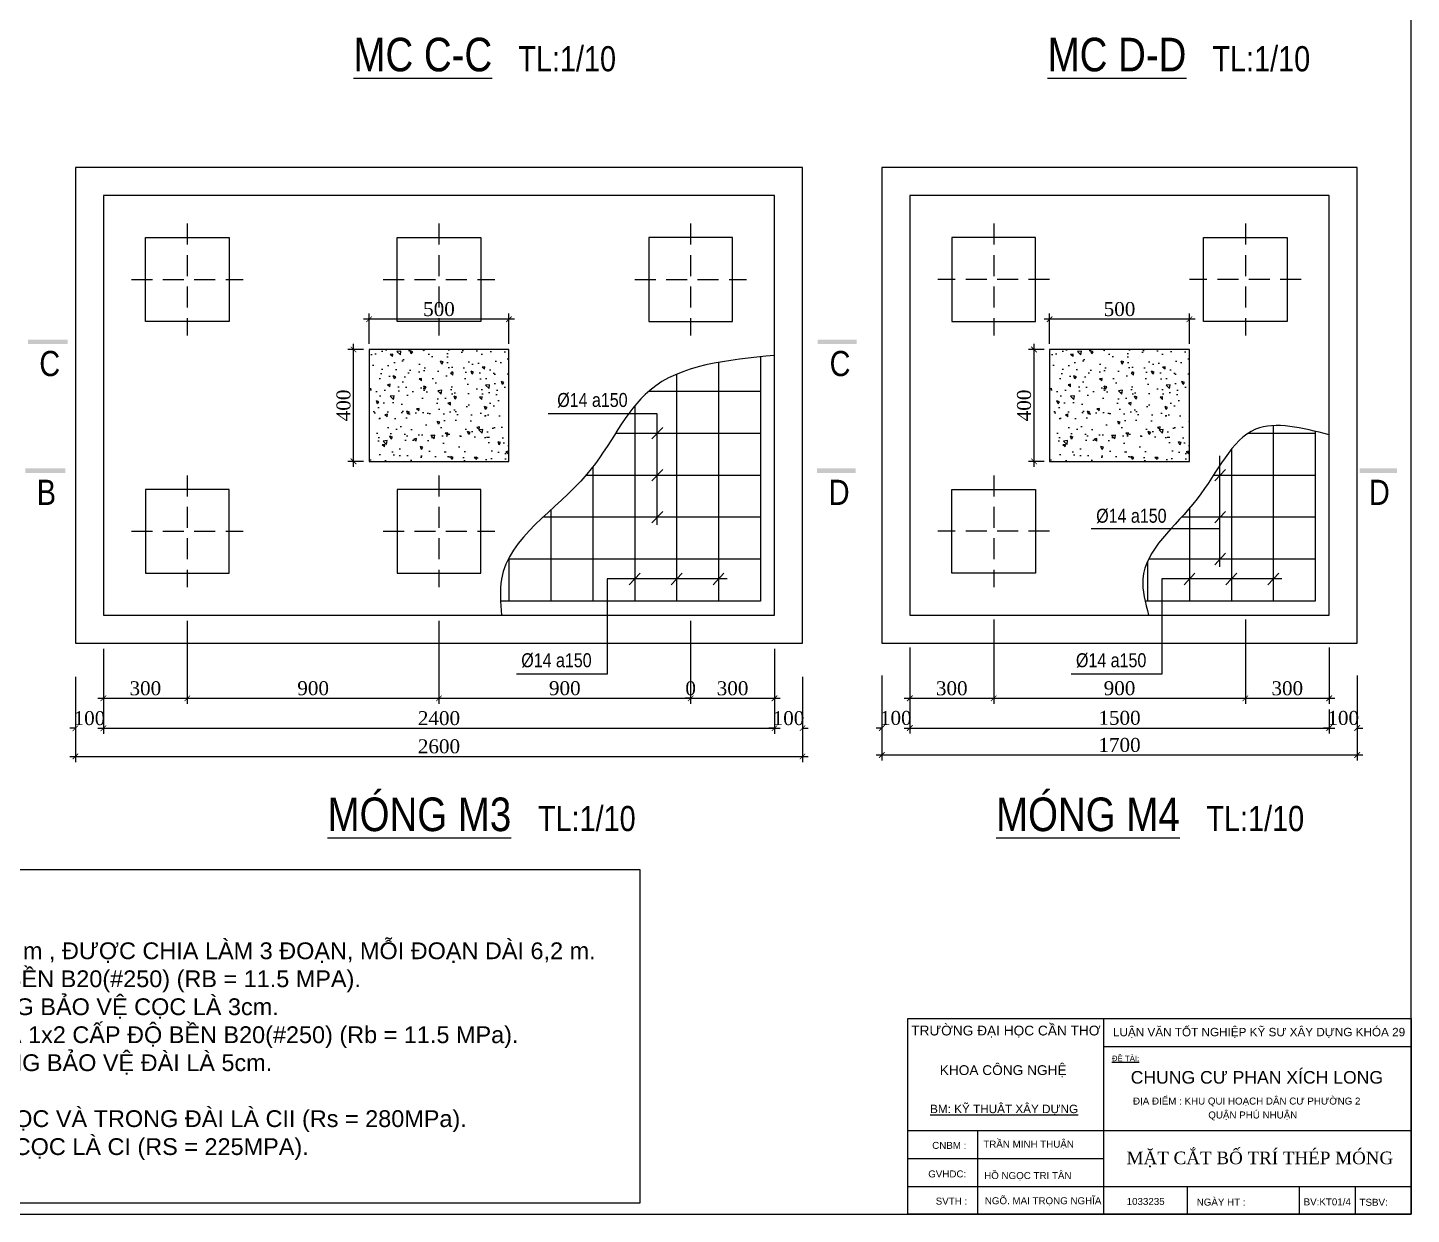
# Model space of a CAD drawing. Extents: x -28764 to 452005, y -12382 to 263221.
# Drawn here: x 124659 to 174141, y -12382 to 30040 of the extents above; entities that cross this region are included whole.
import ezdxf

# ---------------------------------------------------------------- set-up
doc = ezdxf.new("R2010")
doc.units = 0
doc.header["$MEASUREMENT"] = 0
doc.linetypes.add('CENTER2', pattern=[1.125, 0.75, -0.125, 0.125, -0.125])
doc.linetypes.add('HIDDEN', pattern=[0.375, 0.25, -0.125])
doc.layers.get('0').update_dxf_attribs({"linetype": 'CONTINUOUS'})
doc.layers.get('DEFPOINTS').update_dxf_attribs({"linetype": 'CONTINUOUS'})
for name, color, linetype in [('cot', 8, 'CONTINUOUS'), ('DUT', 7, 'CENTER2'), ('TEXT', 7, 'CONTINUOUS'), ('THEP', 6, 'CONTINUOUS'), ('TUONG', 7, 'CONTINUOUS')]:
    doc.layers.add(name, color=color, linetype=linetype)
doc.styles.add('DIM-NEW', font='')
doc.styles.add('T2', font='')
doc.styles.add('VNI-HELVE', font='')
doc.styles.add('VNI-TIMES', font='')
doc.styles.get('DIM-NEW').set_extended_font_data('VNI-Helve-Condense')
doc.styles.get('T2').set_extended_font_data('VNI-Times')
doc.styles.get('VNI-HELVE').set_extended_font_data('VNI-Helve')
doc.styles.get('VNI-TIMES').set_extended_font_data('VNI-Times')
doc.dimstyles.new('TL10', dxfattribs={"dimtxt": 500, "dimasz": 200, "dimexe": 200, "dimexo": 200, "dimgap": 100, "dimtad": 1, "dimdec": 0, "dimlfac": 0.1, "dimzin": 0, "dimdsep": 46, "dimtxsty": 'T2', "dimblk": 'ARCHTICK', "dimcen": 250, "dimdle": 200, "dimclrd": 1, "dimclre": 1, "dimclrt": 2, "dimadec": 0, "dimazin": 0, "dimtfac": 1, "dimtdec": 0, "dimtix": 1, "dimtofl": 0, "dimtmove": 0, "dimatfit": 0, "dimldrblk": 'ARCHTICK', "dimfxl": 1, "dimtolj": 1, "dimtzin": 0, "dimlwd": -1, "dimlwe": -1, "dimarcsym": 0})

# ---------------------------------------------------------------- blocks, each defined once
blk = doc.blocks.new('_ARCHTICK')
at = {"color": 0, "linetype": 'ByBlock', "const_width": 0.15}
blk.add_lwpolyline([(-0.5, -0.5), (0.5, 0.5)], dxfattribs=at)
blk = doc.blocks.new('*D79')
at = {"layer": 'DEFPOINTS', "color": 0, "transparency": 16777216}
for p in [(127368, 6065), (151368, 6065), (151368, 4997)]:
    blk.add_point(p, dxfattribs=at)
at = {"layer": 'TUONG', "color": 1, "transparency": 16777216}
for p, q in [((127368, 5865), (127368, 4797)), ((151368, 5865), (151368, 4797)), ((127168, 4997), (151568, 4997))]:
    blk.add_line(p, q, dxfattribs=at)
at = {"layer": 'TUONG', "color": 1, "transparency": 16777216, "xscale": 200, "yscale": 200, "zscale": 200, "rotation": 180}
blk.add_blockref('_ARCHTICK', (127368, 4997), dxfattribs=at)
at = {"layer": 'TUONG', "color": 1, "transparency": 16777216, "xscale": 200, "yscale": 200, "zscale": 200}
blk.add_blockref('_ARCHTICK', (151368, 4997), dxfattribs=at)
at = {"layer": 'TUONG', "color": 2, "transparency": 16777216, "insert": (139368, 5353), "char_height": 500, "attachment_point": 5, "style": 'T2'}
blk.add_mtext('\\A1;2400', dxfattribs=at)
blk = doc.blocks.new('*D78')
at = {"layer": 'DEFPOINTS', "color": 0, "transparency": 16777216}
for p in [(126368, 4997), (152368, 4997), (152368, 3987)]:
    blk.add_point(p, dxfattribs=at)
at = {"layer": 'TUONG', "color": 1, "transparency": 16777216}
for p, q in [((126368, 4797), (126368, 3787)), ((152368, 4797), (152368, 3787)), ((126168, 3987), (152568, 3987))]:
    blk.add_line(p, q, dxfattribs=at)
at = {"layer": 'TUONG', "color": 1, "transparency": 16777216, "xscale": 200, "yscale": 200, "zscale": 200, "rotation": 180}
blk.add_blockref('_ARCHTICK', (126368, 3987), dxfattribs=at)
at = {"layer": 'TUONG', "color": 1, "transparency": 16777216, "xscale": 200, "yscale": 200, "zscale": 200}
blk.add_blockref('_ARCHTICK', (152368, 3987), dxfattribs=at)
at = {"layer": 'TUONG', "color": 2, "transparency": 16777216, "insert": (139368, 4346), "char_height": 500, "attachment_point": 5, "style": 'T2'}
blk.add_mtext('\\A1;2600', dxfattribs=at)
blk = doc.blocks.new('*D77')
at = {"layer": 'DEFPOINTS', "color": 0, "transparency": 16777216}
for p in [(152368, 7036), (151368, 5865), (152368, 4997)]:
    blk.add_point(p, dxfattribs=at)
at = {"layer": 'TUONG', "color": 1, "transparency": 16777216}
for p, q in [((152368, 6836), (152368, 4797)), ((151368, 5665), (151368, 4797)), ((151368, 4997), (151168, 4997)), ((152368, 4997), (152568, 4997))]:
    blk.add_line(p, q, dxfattribs=at)
at = {"layer": 'TUONG', "color": 1, "transparency": 16777216, "xscale": 200, "yscale": 200, "zscale": 200}
blk.add_blockref('_ARCHTICK', (151368, 4997), dxfattribs=at)
at = {"layer": 'TUONG', "color": 1, "transparency": 16777216, "xscale": 200, "yscale": 200, "zscale": 200, "rotation": 180}
blk.add_blockref('_ARCHTICK', (152368, 4997), dxfattribs=at)
at = {"layer": 'TUONG', "color": 2, "transparency": 16777216, "insert": (151868, 5353), "char_height": 500, "attachment_point": 5, "style": 'T2'}
blk.add_mtext('\\A1;100', dxfattribs=at)
blk = doc.blocks.new('*D76')
at = {"layer": 'DEFPOINTS', "color": 0, "transparency": 16777216}
for p in [(126368, 7036), (127368, 7036), (127368, 4997)]:
    blk.add_point(p, dxfattribs=at)
at = {"layer": 'TUONG', "color": 1, "transparency": 16777216}
for p, q in [((126368, 6836), (126368, 4797)), ((127368, 6836), (127368, 4797)), ((126368, 4997), (126168, 4997)), ((127368, 4997), (127568, 4997))]:
    blk.add_line(p, q, dxfattribs=at)
at = {"layer": 'TUONG', "color": 1, "transparency": 16777216, "xscale": 200, "yscale": 200, "zscale": 200}
blk.add_blockref('_ARCHTICK', (126368, 4997), dxfattribs=at)
at = {"layer": 'TUONG', "color": 1, "transparency": 16777216, "xscale": 200, "yscale": 200, "zscale": 200, "rotation": 180}
blk.add_blockref('_ARCHTICK', (127368, 4997), dxfattribs=at)
at = {"layer": 'TUONG', "color": 2, "transparency": 16777216, "insert": (126868, 5353), "char_height": 500, "attachment_point": 5, "style": 'T2'}
blk.add_mtext('\\A1;100', dxfattribs=at)
blk = doc.blocks.new('*D75')
at = {"layer": 'DEFPOINTS', "color": 0, "transparency": 16777216}
for p in [(148368, 9036), (151368, 8036), (151368, 6065)]:
    blk.add_point(p, dxfattribs=at)
at = {"layer": 'TUONG', "color": 1, "transparency": 16777216}
for p, q in [((148368, 8836), (148368, 5865)), ((151368, 7836), (151368, 5865)), ((148168, 6065), (151568, 6065))]:
    blk.add_line(p, q, dxfattribs=at)
at = {"layer": 'TUONG', "color": 1, "transparency": 16777216, "xscale": 200, "yscale": 200, "zscale": 200, "rotation": 180}
blk.add_blockref('_ARCHTICK', (148368, 6065), dxfattribs=at)
at = {"layer": 'TUONG', "color": 1, "transparency": 16777216, "xscale": 200, "yscale": 200, "zscale": 200}
blk.add_blockref('_ARCHTICK', (151368, 6065), dxfattribs=at)
at = {"layer": 'TUONG', "color": 2, "transparency": 16777216, "insert": (149868, 6421), "char_height": 500, "attachment_point": 5, "style": 'T2'}
blk.add_mtext('\\A1;300', dxfattribs=at)
blk = doc.blocks.new('*D74')
at = {"layer": 'DEFPOINTS', "color": 0, "transparency": 16777216}
for p in [(148368, 9036), (148368, 9036), (148368, 6065)]:
    blk.add_point(p, dxfattribs=at)
at = {"layer": 'TUONG', "color": 1, "transparency": 16777216}
for p, q in [((148368, 8836), (148368, 5865)), ((148368, 8836), (148368, 5865)), ((148368, 6065), (148168, 6065)), ((148368, 6065), (148568, 6065))]:
    blk.add_line(p, q, dxfattribs=at)
at = {"layer": 'TUONG', "color": 1, "transparency": 16777216, "xscale": 200, "yscale": 200, "zscale": 200}
blk.add_blockref('_ARCHTICK', (148368, 6065), dxfattribs=at)
at = {"layer": 'TUONG', "color": 1, "transparency": 16777216, "xscale": 200, "yscale": 200, "zscale": 200, "rotation": 180}
blk.add_blockref('_ARCHTICK', (148368, 6065), dxfattribs=at)
at = {"layer": 'TUONG', "color": 2, "transparency": 16777216, "insert": (148368, 6421), "char_height": 500, "attachment_point": 5, "style": 'T2'}
blk.add_mtext('\\A1;0', dxfattribs=at)
blk = doc.blocks.new('*D73')
at = {"layer": 'DEFPOINTS', "color": 0, "transparency": 16777216}
for p in [(139368, 9036), (148368, 9036), (148368, 6065)]:
    blk.add_point(p, dxfattribs=at)
at = {"layer": 'TUONG', "color": 1, "transparency": 16777216}
for p, q in [((139368, 8836), (139368, 5865)), ((148368, 8836), (148368, 5865)), ((139168, 6065), (148568, 6065))]:
    blk.add_line(p, q, dxfattribs=at)
at = {"layer": 'TUONG', "color": 1, "transparency": 16777216, "xscale": 200, "yscale": 200, "zscale": 200, "rotation": 180}
blk.add_blockref('_ARCHTICK', (139368, 6065), dxfattribs=at)
at = {"layer": 'TUONG', "color": 1, "transparency": 16777216, "xscale": 200, "yscale": 200, "zscale": 200}
blk.add_blockref('_ARCHTICK', (148368, 6065), dxfattribs=at)
at = {"layer": 'TUONG', "color": 2, "transparency": 16777216, "insert": (143868, 6424), "char_height": 500, "attachment_point": 5, "style": 'T2'}
blk.add_mtext('\\A1;900', dxfattribs=at)
blk = doc.blocks.new('*D72')
at = {"layer": 'DEFPOINTS', "color": 0, "transparency": 16777216}
for p in [(130368, 9036), (139368, 9036), (139368, 6065)]:
    blk.add_point(p, dxfattribs=at)
at = {"layer": 'TUONG', "color": 1, "transparency": 16777216}
for p, q in [((130368, 8836), (130368, 5865)), ((139368, 8836), (139368, 5865)), ((130168, 6065), (139568, 6065))]:
    blk.add_line(p, q, dxfattribs=at)
at = {"layer": 'TUONG', "color": 1, "transparency": 16777216, "xscale": 200, "yscale": 200, "zscale": 200, "rotation": 180}
blk.add_blockref('_ARCHTICK', (130368, 6065), dxfattribs=at)
at = {"layer": 'TUONG', "color": 1, "transparency": 16777216, "xscale": 200, "yscale": 200, "zscale": 200}
blk.add_blockref('_ARCHTICK', (139368, 6065), dxfattribs=at)
at = {"layer": 'TUONG', "color": 2, "transparency": 16777216, "insert": (134868, 6424), "char_height": 500, "attachment_point": 5, "style": 'T2'}
blk.add_mtext('\\A1;900', dxfattribs=at)
blk = doc.blocks.new('*D71')
at = {"layer": 'DEFPOINTS', "color": 0, "transparency": 16777216}
for p in [(130368, 9036), (127368, 8036), (130368, 6065)]:
    blk.add_point(p, dxfattribs=at)
at = {"layer": 'TUONG', "color": 1, "transparency": 16777216}
for p, q in [((130368, 8836), (130368, 5865)), ((127368, 7836), (127368, 5865)), ((127168, 6065), (130568, 6065))]:
    blk.add_line(p, q, dxfattribs=at)
at = {"layer": 'TUONG', "color": 1, "transparency": 16777216, "xscale": 200, "yscale": 200, "zscale": 200, "rotation": 180}
blk.add_blockref('_ARCHTICK', (127368, 6065), dxfattribs=at)
at = {"layer": 'TUONG', "color": 1, "transparency": 16777216, "xscale": 200, "yscale": 200, "zscale": 200}
blk.add_blockref('_ARCHTICK', (130368, 6065), dxfattribs=at)
at = {"layer": 'TUONG', "color": 2, "transparency": 16777216, "insert": (128868, 6421), "char_height": 500, "attachment_point": 5, "style": 'T2'}
blk.add_mtext('\\A1;300', dxfattribs=at)
blk = doc.blocks.new('*D84')
at = {"layer": 'DEFPOINTS', "color": 0, "transparency": 16777216}
for p in [(136868, 19618), (136868, 18536), (141868, 18536)]:
    blk.add_point(p, dxfattribs=at)
at = {"layer": 'TUONG', "color": 1, "transparency": 16777216}
for p, q in [((136868, 18736), (136868, 19818)), ((141868, 18736), (141868, 19818)), ((142068, 19618), (136668, 19618))]:
    blk.add_line(p, q, dxfattribs=at)
at = {"layer": 'TUONG', "color": 1, "transparency": 16777216, "xscale": 200, "yscale": 200, "zscale": 200, "rotation": 180}
blk.add_blockref('_ARCHTICK', (136868, 19618), dxfattribs=at)
at = {"layer": 'TUONG', "color": 1, "transparency": 16777216, "xscale": 200, "yscale": 200, "zscale": 200}
blk.add_blockref('_ARCHTICK', (141868, 19618), dxfattribs=at)
at = {"layer": 'TUONG', "color": 2, "transparency": 16777216, "insert": (139368, 19978), "char_height": 500, "attachment_point": 5, "style": 'T2'}
blk.add_mtext('\\A1;500', dxfattribs=at)
blk = doc.blocks.new('*D83')
at = {"layer": 'DEFPOINTS', "color": 0, "transparency": 16777216}
for p in [(136312, 18536), (136868, 18536), (136868, 14536)]:
    blk.add_point(p, dxfattribs=at)
at = {"layer": 'TUONG', "color": 1, "transparency": 16777216}
for p, q in [((136668, 18536), (136112, 18536)), ((136312, 14336), (136312, 18736)), ((136668, 14536), (136112, 14536))]:
    blk.add_line(p, q, dxfattribs=at)
at = {"layer": 'TUONG', "color": 1, "transparency": 16777216, "xscale": 200, "yscale": 200, "zscale": 200}
for p, rotation in [((136312, 18536), 90), ((136312, 14536), 270)]:
    blk.add_blockref('_ARCHTICK', p, dxfattribs=dict(at, rotation=rotation))
at = {"layer": 'TUONG', "color": 2, "transparency": 16777216, "insert": (135956, 16536), "char_height": 500, "attachment_point": 5, "rotation": 90, "style": 'T2'}
blk.add_mtext('\\A1;400', dxfattribs=at)
blk = doc.blocks.new('*D91')
at = {"layer": 'DEFPOINTS', "color": 0, "transparency": 16777216}
for p in [(159205, 9079), (156205, 8079), (159205, 6065)]:
    blk.add_point(p, dxfattribs=at)
at = {"layer": 'TUONG', "color": 1, "transparency": 16777216}
for p, q in [((159205, 8879), (159205, 5865)), ((156205, 7879), (156205, 5865)), ((156005, 6065), (159405, 6065))]:
    blk.add_line(p, q, dxfattribs=at)
at = {"layer": 'TUONG', "color": 1, "transparency": 16777216, "xscale": 200, "yscale": 200, "zscale": 200, "rotation": 180}
blk.add_blockref('_ARCHTICK', (156205, 6065), dxfattribs=at)
at = {"layer": 'TUONG', "color": 1, "transparency": 16777216, "xscale": 200, "yscale": 200, "zscale": 200}
blk.add_blockref('_ARCHTICK', (159205, 6065), dxfattribs=at)
at = {"layer": 'TUONG', "color": 2, "transparency": 16777216, "insert": (157705, 6421), "char_height": 500, "attachment_point": 5, "style": 'T2'}
blk.add_mtext('\\A1;300', dxfattribs=at)
blk = doc.blocks.new('*D90')
at = {"layer": 'DEFPOINTS', "color": 0, "transparency": 16777216}
for p in [(159205, 9079), (168205, 9079), (168205, 6065)]:
    blk.add_point(p, dxfattribs=at)
at = {"layer": 'TUONG', "color": 1, "transparency": 16777216}
for p, q in [((159205, 8879), (159205, 5865)), ((168205, 8879), (168205, 5865)), ((159005, 6065), (168405, 6065))]:
    blk.add_line(p, q, dxfattribs=at)
at = {"layer": 'TUONG', "color": 1, "transparency": 16777216, "xscale": 200, "yscale": 200, "zscale": 200, "rotation": 180}
blk.add_blockref('_ARCHTICK', (159205, 6065), dxfattribs=at)
at = {"layer": 'TUONG', "color": 1, "transparency": 16777216, "xscale": 200, "yscale": 200, "zscale": 200}
blk.add_blockref('_ARCHTICK', (168205, 6065), dxfattribs=at)
at = {"layer": 'TUONG', "color": 2, "transparency": 16777216, "insert": (163705, 6424), "char_height": 500, "attachment_point": 5, "style": 'T2'}
blk.add_mtext('\\A1;900', dxfattribs=at)
blk = doc.blocks.new('*D89')
at = {"layer": 'DEFPOINTS', "color": 0, "transparency": 16777216}
for p in [(168205, 9079), (171205, 8079), (171205, 6065)]:
    blk.add_point(p, dxfattribs=at)
at = {"layer": 'TUONG', "color": 1, "transparency": 16777216}
for p, q in [((168205, 8879), (168205, 5865)), ((171205, 7879), (171205, 5865)), ((168005, 6065), (171405, 6065))]:
    blk.add_line(p, q, dxfattribs=at)
at = {"layer": 'TUONG', "color": 1, "transparency": 16777216, "xscale": 200, "yscale": 200, "zscale": 200, "rotation": 180}
blk.add_blockref('_ARCHTICK', (168205, 6065), dxfattribs=at)
at = {"layer": 'TUONG', "color": 1, "transparency": 16777216, "xscale": 200, "yscale": 200, "zscale": 200}
blk.add_blockref('_ARCHTICK', (171205, 6065), dxfattribs=at)
at = {"layer": 'TUONG', "color": 2, "transparency": 16777216, "insert": (169705, 6421), "char_height": 500, "attachment_point": 5, "style": 'T2'}
blk.add_mtext('\\A1;300', dxfattribs=at)
blk = doc.blocks.new('*D88')
at = {"layer": 'DEFPOINTS', "color": 0, "transparency": 16777216}
for p in [(156205, 7879), (155205, 7079), (156205, 5004)]:
    blk.add_point(p, dxfattribs=at)
at = {"layer": 'TUONG', "color": 1, "transparency": 16777216}
for p, q in [((156205, 7679), (156205, 4804)), ((155205, 6879), (155205, 4804)), ((155205, 5004), (155005, 5004)), ((156205, 5004), (156405, 5004))]:
    blk.add_line(p, q, dxfattribs=at)
at = {"layer": 'TUONG', "color": 1, "transparency": 16777216, "xscale": 200, "yscale": 200, "zscale": 200}
blk.add_blockref('_ARCHTICK', (155205, 5004), dxfattribs=at)
at = {"layer": 'TUONG', "color": 1, "transparency": 16777216, "xscale": 200, "yscale": 200, "zscale": 200, "rotation": 180}
blk.add_blockref('_ARCHTICK', (156205, 5004), dxfattribs=at)
at = {"layer": 'TUONG', "color": 2, "transparency": 16777216, "insert": (155705, 5360), "char_height": 500, "attachment_point": 5, "style": 'T2'}
blk.add_mtext('\\A1;100', dxfattribs=at)
blk = doc.blocks.new('*D87')
at = {"layer": 'DEFPOINTS', "color": 0, "transparency": 16777216}
for p in [(156205, 7879), (171205, 5865), (171205, 5004)]:
    blk.add_point(p, dxfattribs=at)
at = {"layer": 'TUONG', "color": 1, "transparency": 16777216}
for p, q in [((156205, 7679), (156205, 4804)), ((171205, 5665), (171205, 4804)), ((156005, 5004), (171405, 5004))]:
    blk.add_line(p, q, dxfattribs=at)
at = {"layer": 'TUONG', "color": 1, "transparency": 16777216, "xscale": 200, "yscale": 200, "zscale": 200, "rotation": 180}
blk.add_blockref('_ARCHTICK', (156205, 5004), dxfattribs=at)
at = {"layer": 'TUONG', "color": 1, "transparency": 16777216, "xscale": 200, "yscale": 200, "zscale": 200}
blk.add_blockref('_ARCHTICK', (171205, 5004), dxfattribs=at)
at = {"layer": 'TUONG', "color": 2, "transparency": 16777216, "insert": (163705, 5364), "char_height": 500, "attachment_point": 5, "style": 'T2'}
blk.add_mtext('\\A1;1500', dxfattribs=at)
blk = doc.blocks.new('*D86')
at = {"layer": 'DEFPOINTS', "color": 0, "transparency": 16777216}
for p in [(172205, 7079), (171205, 5865), (172205, 5004)]:
    blk.add_point(p, dxfattribs=at)
at = {"layer": 'TUONG', "color": 1, "transparency": 16777216}
for p, q in [((172205, 6879), (172205, 4804)), ((171205, 5665), (171205, 4804)), ((171205, 5004), (171005, 5004)), ((172205, 5004), (172405, 5004))]:
    blk.add_line(p, q, dxfattribs=at)
at = {"layer": 'TUONG', "color": 1, "transparency": 16777216, "xscale": 200, "yscale": 200, "zscale": 200}
blk.add_blockref('_ARCHTICK', (171205, 5004), dxfattribs=at)
at = {"layer": 'TUONG', "color": 1, "transparency": 16777216, "xscale": 200, "yscale": 200, "zscale": 200, "rotation": 180}
blk.add_blockref('_ARCHTICK', (172205, 5004), dxfattribs=at)
at = {"layer": 'TUONG', "color": 2, "transparency": 16777216, "insert": (171705, 5360), "char_height": 500, "attachment_point": 5, "style": 'T2'}
blk.add_mtext('\\A1;100', dxfattribs=at)
blk = doc.blocks.new('*D85')
at = {"layer": 'DEFPOINTS', "color": 0, "transparency": 16777216}
for p in [(155205, 5004), (172205, 5004), (172205, 4039)]:
    blk.add_point(p, dxfattribs=at)
at = {"layer": 'TUONG', "color": 1, "transparency": 16777216}
for p, q in [((155205, 4804), (155205, 3839)), ((172205, 4804), (172205, 3839)), ((155005, 4039), (172405, 4039))]:
    blk.add_line(p, q, dxfattribs=at)
at = {"layer": 'TUONG', "color": 1, "transparency": 16777216, "xscale": 200, "yscale": 200, "zscale": 200, "rotation": 180}
blk.add_blockref('_ARCHTICK', (155205, 4039), dxfattribs=at)
at = {"layer": 'TUONG', "color": 1, "transparency": 16777216, "xscale": 200, "yscale": 200, "zscale": 200}
blk.add_blockref('_ARCHTICK', (172205, 4039), dxfattribs=at)
at = {"layer": 'TUONG', "color": 2, "transparency": 16777216, "insert": (163705, 4395), "char_height": 500, "attachment_point": 5, "style": 'T2'}
blk.add_mtext('\\A1;1700', dxfattribs=at)
blk = doc.blocks.new('*D93')
at = {"layer": 'DEFPOINTS', "color": 0, "transparency": 16777216}
for p in [(160649, 18536), (161205, 18536), (161205, 14536)]:
    blk.add_point(p, dxfattribs=at)
at = {"layer": 'TUONG', "color": 1, "transparency": 16777216}
for p, q in [((161005, 18536), (160449, 18536)), ((160649, 14336), (160649, 18736)), ((161005, 14536), (160449, 14536))]:
    blk.add_line(p, q, dxfattribs=at)
at = {"layer": 'TUONG', "color": 1, "transparency": 16777216, "xscale": 200, "yscale": 200, "zscale": 200}
for p, rotation in [((160649, 18536), 90), ((160649, 14536), 270)]:
    blk.add_blockref('_ARCHTICK', p, dxfattribs=dict(at, rotation=rotation))
at = {"layer": 'TUONG', "color": 2, "transparency": 16777216, "insert": (160293, 16536), "char_height": 500, "attachment_point": 5, "rotation": 90, "style": 'T2'}
blk.add_mtext('\\A1;400', dxfattribs=at)
blk = doc.blocks.new('*D92')
at = {"layer": 'DEFPOINTS', "color": 0, "transparency": 16777216}
for p in [(161205, 19618), (161205, 18536), (166205, 18536)]:
    blk.add_point(p, dxfattribs=at)
at = {"layer": 'TUONG', "color": 1, "transparency": 16777216}
for p, q in [((161205, 18736), (161205, 19818)), ((166205, 18736), (166205, 19818)), ((166405, 19618), (161005, 19618))]:
    blk.add_line(p, q, dxfattribs=at)
at = {"layer": 'TUONG', "color": 1, "transparency": 16777216, "xscale": 200, "yscale": 200, "zscale": 200, "rotation": 180}
blk.add_blockref('_ARCHTICK', (161205, 19618), dxfattribs=at)
at = {"layer": 'TUONG', "color": 1, "transparency": 16777216, "xscale": 200, "yscale": 200, "zscale": 200}
blk.add_blockref('_ARCHTICK', (166205, 19618), dxfattribs=at)
at = {"layer": 'TUONG', "color": 2, "transparency": 16777216, "insert": (163705, 19978), "char_height": 500, "attachment_point": 5, "style": 'T2'}
blk.add_mtext('\\A1;500', dxfattribs=at)

msp = doc.modelspace()

# ---------------------------------------------------------------- hatches: boundary and pattern name
at = {"layer": 'TUONG'}
h = msp.add_hatch(dxfattribs=at)
h.set_pattern_fill('AR-CONC', color=9, scale=150, angle=90, style=0)
h.set_pattern_definition([(140, (-26170.9, -890526.5), (94.1282, 1075.8903), [112.5, -1237.5]), (85, (-26170.9, -890526.5), (-1128.2882, -208.127), [90, -990]), (190.4514, (-26163.1, -890436.8), (-1034.1593, 867.7641), [95.6103, -1051.7132]), (136.1842, (-26470.9, -890526.5), (248.2785, 1600.8616), [168.75, -1856.25]), (186.6356, (-26450.2, -890393), (-1461.1768, 1401.994), [143.4154, -1577.5695]), (81.1842, (-26470.9, -890526.5), (-1461.178, 1401.993), [135, -1485]), (111, (-26395.9, -890376.5), (603.9283, 895.3606), [112.5, -1237.5]), (56, (-26395.9, -890376.5), (-1087.7251, 364.973), [90, -990]), (161.4514, (-26345.6, -890301.9), (-483.7957, 1260.334), [95.6103, -1051.7132]), (127.5, (-26170.9, -890526.47), (-499.34078, 18.23978), [0, -978, 0, -1005, 0, -993.75]), (97.5, (-26170.9, -890526.5), (-591.61757, 394.6043), [0, -573, 0, -955.5, 0, -378.75]), (57.5, (-26170.9, -890860.97), (33.8323, 800.73365), [0, -375, 0, -1170, 0, -1552.5]), (47.5, (-26170.9, -891011), (-150.1575, 874.77925), [0, -487.5, 0, -777, 0, -1102.5])])
h.paths.add_polyline_path([(136867.7, 18536), (136867.7, 14536), (141867.7, 14536), (141867.7, 18536)])
h = msp.add_hatch(dxfattribs=at)
h.set_pattern_fill('AR-CONC', color=9, scale=150, angle=90, style=0)
h.set_pattern_definition([(140, (-1833.9, -890526.5), (94.1282, 1075.8903), [112.5, -1237.5]), (85, (-1833.9, -890526.5), (-1128.2882, -208.127), [90, -990]), (190.4514, (-1826, -890436.8), (-1034.1593, 867.7641), [95.6103, -1051.7132]), (136.1842, (-2133.9, -890526.5), (248.2785, 1600.8616), [168.75, -1856.25]), (186.6356, (-2113.2, -890393), (-1461.1768, 1401.994), [143.4154, -1577.5695]), (81.1842, (-2133.9, -890526.5), (-1461.178, 1401.993), [135, -1485]), (111, (-2058.9, -890376.5), (603.9283, 895.3606), [112.5, -1237.5]), (56, (-2058.9, -890376.5), (-1087.7251, 364.973), [90, -990]), (161.4514, (-2008.6, -890301.9), (-483.7957, 1260.334), [95.6103, -1051.7132]), (127.5, (-1833.9, -890526.47), (-499.34078, 18.23978), [0, -978, 0, -1005, 0, -993.75]), (97.5, (-1833.9, -890526.5), (-591.61757, 394.6043), [0, -573, 0, -955.5, 0, -378.75]), (57.5, (-1833.9, -890860.97), (33.8323, 800.73365), [0, -375, 0, -1170, 0, -1552.5]), (47.5, (-1833.9, -891011), (-150.1575, 874.77925), [0, -487.5, 0, -777, 0, -1102.5])])
h.paths.add_polyline_path([(161204.7, 18536), (161204.7, 14536), (166204.7, 14536), (166204.7, 18536)])

# ---------------------------------------------------------------- linework, layer by layer
at = {"layer": 'cot', "lineweight": -2, "ltscale": 10}
for p, q in [((147169.4, 16234.3), (143272.6, 16234.3)), ((147169.4, 12264.9), (147169.4, 16234.3)), ((147367.7, 15747.9), (146982.9, 15336.6)), ((167295, 10764.9), (167295, 14734.3)), ((147367.7, 14247.9), (146982.9, 13836.6)), ((167493.3, 14247.9), (167108.5, 13836.6)), ((147367.7, 12747.9), (146982.9, 12336.6)), ((167493.3, 12747.9), (167108.5, 12336.6)), ((162693.6, 12131.1), (167308.9, 12131.1)), ((167493.3, 11254.2), (167108.5, 10842.9)), ((146560.1, 10539.3), (146175.2, 10128)), ((148060.1, 10539.3), (147675.2, 10128)), ((149560.1, 10539.3), (149175.2, 10128)), ((166397.1, 10539.3), (166012.3, 10128)), ((167897.1, 10539.3), (167512.3, 10128)), ((169397.1, 10539.3), (169012.3, 10128)), ((149671.8, 10333.6), (145383.7, 10333.6)), ((145383.7, 10333.6), (145383.7, 6930.5)), ((169508.8, 10333.6), (165220.7, 10333.6)), ((165220.7, 10333.6), (165220.7, 6930.5)), ((145383.7, 6930.5), (142141.4, 6930.5)), ((165220.7, 6930.5), (161978.5, 6930.5))]:
    msp.add_line(p, q, dxfattribs=at)
at = {"layer": 'DUT', "linetype": 'HIDDEN', "ltscale": 3000}
for p, q in [((130367.7, 23036), (130367.7, 19036)), ((139367.7, 23036), (139367.7, 19036)), ((148367.7, 23036), (148367.7, 19036)), ((159204.7, 23036), (159204.7, 19036)), ((168204.7, 23036), (168204.7, 19036)), ((128367.7, 21036), (132367.7, 21036)), ((137367.7, 21036), (141367.7, 21036)), ((146367.7, 21036), (150367.7, 21036)), ((161204.7, 21036), (157204.7, 21036)), ((170204.7, 21036), (166204.7, 21036)), ((130367.7, 14036), (130367.7, 10036)), ((139367.7, 14036), (139367.7, 10036)), ((159204.7, 14036), (159204.7, 10036)), ((128367.7, 12036), (132367.7, 12036)), ((137367.7, 12036), (141367.7, 12036)), ((161204.7, 12036), (157204.7, 12036))]:
    msp.add_line(p, q, dxfattribs=at)
at = {"layer": 'TEXT', "ltscale": 10}
for points in [[(126095, 18729.3), (126095, 18886.8), (124672.3, 18729.3), (124672.3, 18886.8)], [(154300.6, 18729.3), (154300.6, 18886.8), (152914.4, 18729.3), (152914.4, 18886.8)], [(126004.5, 14124.2), (126004.5, 14281.7), (124581.7, 14124.2), (124581.7, 14281.7)], [(154270.7, 14124.2), (154270.7, 14281.7), (152884.5, 14124.2), (152884.5, 14281.7)], [(173627.1, 14124.2), (173627.1, 14281.7), (172290.7, 14124.2), (172290.7, 14281.7)]]:
    msp.add_trace(points, dxfattribs=at)
at = {"layer": 'THEP', "ltscale": 10}
for p, q in [((149367.7, 18075.3), (149367.7, 9536)), ((150867.7, 18274.9), (150867.7, 9536)), ((147867.7, 17651.9), (147867.7, 9536)), ((150867.7, 17036), (146860.1, 17036)), ((146367.7, 16519.5), (146367.7, 9536)), ((150867.7, 15536), (145678.4, 15536)), ((170704.7, 15536), (168297, 15536)), ((169204.7, 15813.5), (169204.7, 9536)), ((170704.7, 15612), (170704.7, 9536)), ((167704.7, 14968.3), (167704.7, 9536)), ((150867.7, 14036), (144622.3, 14036)), ((144867.7, 14339.2), (144867.7, 9536)), ((170704.7, 14036), (167061, 14036)), ((150867.7, 12536), (143083.3, 12536)), ((143367.7, 12799.2), (143367.7, 9536)), ((170704.7, 12536), (165918.3, 12536)), ((166204.7, 12858.2), (166204.7, 9536)), ((150867.7, 11036), (141843.2, 11036)), ((141867.7, 11083.4), (141867.7, 9536)), ((164704.7, 10964.8), (164704.7, 9536)), ((170704.7, 11036), (164738.3, 11036)), ((150867.7, 9536), (141572.2, 9536)), ((170704.7, 9536), (164620.1, 9536)), ((163140.6, -12381.8), (163140.6, -5381.8)), ((163140.6, -6381.8), (174140.6, -6381.8)), ((156140.6, -9381.8), (174140.6, -9381.8)), ((158640.6, -12381.8), (158640.6, -9381.8)), ((156140.6, -10381.8), (163140.6, -10381.8)), ((156140.6, -11381.8), (174140.6, -11381.8)), ((166140.6, -12381.8), (166140.6, -11381.8)), ((170140.6, -12381.8), (170140.6, -11381.8)), ((172140.6, -12381.8), (172140.6, -11381.8))]:
    msp.add_line(p, q, dxfattribs=at)
msp.add_lwpolyline([(174140.6, -12381.8), (156140.6, -12381.8), (156140.6, -5381.8), (174140.6, -5381.8)], close=True, dxfattribs=at)
at = {"layer": 'TUONG'}
for points in [[(174140.6, -12381.8), (174140.6, 71618.2), (55240.6, 71618.2), (55240.6, -12381.8)], [(152367.7, 8036), (152367.7, 25036), (126367.7, 25036), (126367.7, 8036)], [(155204.7, 8036), (172204.7, 8036), (172204.7, 25036), (155204.7, 25036)], [(151367.7, 9036), (151367.7, 24036), (127367.7, 24036), (127367.7, 9036)], [(156204.7, 9036), (171204.7, 9036), (171204.7, 24036), (156204.7, 24036)], [(131867.7, 22536), (131867.7, 19536), (128867.7, 19536), (128867.7, 22536)], [(140867.7, 22536), (140867.7, 19536), (137867.7, 19536), (137867.7, 22536)], [(146867.7, 22536), (146867.7, 19536), (149867.7, 19536), (149867.7, 22536)], [(157704.7, 19536), (160704.7, 19536), (160704.7, 22536), (157704.7, 22536)], [(169704.7, 19536), (166704.7, 19536), (166704.7, 22536), (169704.7, 22536)], [(141867.7, 14536), (141867.7, 18536), (136867.7, 18536), (136867.7, 14536)], [(166204.7, 14536), (166204.7, 18536), (161204.7, 18536), (161204.7, 14536)], [(131867.7, 10536), (131867.7, 13536), (128867.7, 13536), (128867.7, 10536)], [(140867.7, 10536), (140867.7, 13536), (137867.7, 13536), (137867.7, 10536)], [(157704.7, 13536), (160704.7, 13536), (160704.7, 10536), (157704.7, 10536)], [(113067, -11973.4), (146563.7, -11973.4), (146563.7, -60.7), (113067, -60.7)]]:
    msp.add_lwpolyline(points, close=True, dxfattribs=at)
at = {"layer": 'TUONG', "color": 9}
for points in [[(141867.7, 14536), (141867.7, 18536), (136867.7, 18536), (136867.7, 14536)], [(166204.7, 14536), (166204.7, 18536), (161204.7, 18536), (161204.7, 14536)]]:
    msp.add_lwpolyline(points, close=True, dxfattribs=at)
at = {"layer": 'TUONG'}
for points in [[(151367.7, 18324.6), (146905.2, 17074.6), (144655.2, 14074.6), (141605.2, 10324.6), (141605.2, 9036)], [(171204.7, 15488), (168571.7, 15683.2), (166480.7, 13195.3), (164538, 10324.6), (164744.6, 9036)]]:
    msp.add_spline(points, degree=3, dxfattribs=at)

# ---------------------------------------------------------------- texts
at = {"layer": 'TEXT', "style": 'DIM-NEW'}
for s, height, p in [('%%UMC C-C', 1200, (136310.4, 28479.6)), ('%%UMC D-D', 1200, (161134.8, 28479.6)), ('TL:1/10', 900, (142203.4, 28479.6)), ('TL:1/10', 900, (167027.9, 28479.6)), ('%%UMOÙNG M3', 1200, (135384.4, 1317.9)), ('%%UMOÙNG M4', 1200, (159290.3, 1317.9)), ('TL:1/10', 900, (142905.5, 1317.9)), ('TL:1/10', 900, (166811.4, 1317.9))]:
    msp.add_text(s, height=height, dxfattribs=at).set_placement(p)
at = {"layer": 'TEXT', "ltscale": 10, "style": 'DIM-NEW'}
for s, p in [('C', (125076.1, 17583.5)), ('C', (153338.1, 17583.5)), ('B', (124985.6, 12978.3)), ('D', (153308.2, 12978.3)), ('D', (172626.1, 12978.3))]:
    msp.add_text(s, height=900, dxfattribs=at).set_placement(p)
at = {"layer": 'TEXT', "style": 'DIM-NEW'}
for p in [(143597.4, 16480.7), (162871.4, 12342.1), (142310.8, 7176.8), (162147.8, 7176.8)]:
    e = msp.add_text('%%25414 a150', height=500, dxfattribs=at)
    e.set_placement(p)
    e.dxf.unprotected_set("ltscale", 0)
at = {"layer": 'TEXT', "color": 7, "linetype": 'Continuous', "ltscale": 50, "insert": (114290, -660), "char_height": 600, "width": 36548.335, "attachment_point": 1}
msp.add_mtext('{\\fVNI-Helve|b1|i0|c0|p2;\\LGHI CHUÙ\\fVNI-Helve|b0|i0|c0|p2;\\l :\\P\\P- CHIEÀU DAØI COÏC LAØ 18,6 m , ÑÖÔÏC CHIA LAØM 3 ÑOAÏN, MOÃI ÑOAÏN DAØI 6,2 m.\\P-BEÂTOÂNG COÏC CAÁP ÑOÄ BEÀN B20(#250) (RB = 11.5 MPA).\\P-CHIEÀU DAØY LÔÙP BEÂTOÂNG BAÛO VEÄ COÏC LAØ 3cm.\\P- BEÂ TOÂNG ÑAØI MOÙNG ÑAÙ 1x2 CAÁP ÑOÄ BEÀN B20(#250) (Rb = 11.5 MPa).\\P- CHIEÀU DAØY LÔÙP BEÂTOÂNG BAÛO VEÄ ÑAØI LAØ 5cm.\\P- BEÂTOÂNG LOÙT ÑAÙ 4x6.\\P- COÁT THEÙP CHÒU LÖÏC COÏC VAØ TRONG ÑAØI LAØ CII (Rs = 280MPa).\\P- COÁT THEÙP ÑAI TRONG COÏC LAØ CI (RS = 225MPA).}', dxfattribs=at)
at = {"layer": 'TEXT', "color": 7, "style": 'VNI-TIMES'}
for s, insert, char_height, width, attachment_point in [('{\\fVNI-Helve|b0|i0|c0|p2;TRÖÔØNG ÑAÏI HOÏC CAÀN THÔ\\H1.333x;}', (159641.3, -5637.7), 350, 6964.75, 2), ('{\\fVNI-Helve|b0|i0|c0|p2;LUAÄN VAÊN TOÁT NGHIEÄP KYÕ SÖ XAÂY DÖÏNG KHOÙA 29}', (168695.1, -5899.5), 300, 11435.126, 5), ('{\\fVNI-Helve|b0|i0|c0|p2;KHOA COÂNG NGHEÄ}', (159544.4, -7052.2), 350, 6964.75, 2), ('\\fVNI-Helve|b0|i0|c0|p2;CNBM :', (157617.9, -9919.1), 250, 2665.727, 5), ('{\\fVNI-Helve|b0|i0|c0|p2;TRAÀN MINH THUAÄN}', (160454.2, -9898.7), 250, 4125.478, 5), (' \\fVNI-Helve|b0|i0|c0|p2;   GVHDC:', (157351.2, -10939.9), 250, 2665.727, 5), ('\\fVNI-Helve|b0|i0|c0|p2;SVTH :', (157694.7, -11911), 250, 2665.727, 5)]:
    msp.add_mtext(s, dxfattribs=dict(at, insert=insert, char_height=char_height, width=width, attachment_point=attachment_point))
at = {"layer": 'TEXT', "attachment_point": 1}
for s, insert, char_height, width, style in [('\\fVNI-Helve|b0|i0|c0|p2;\\LÑEÀ TAØI:', (163433.3, -6708.2), 200, 1257.188, 'VNI-TIMES'), ('{\\fVNI-Helve|b0|i0|c0|p2;CHUNG CÖ PHAN XÍCH LONG}', (164105.6, -7259.9), 450, 10463.729, 'VNI-TIMES'), ('{\\fVNI-Helve|b0|i0|c0|p2;\\LBM: KYÕ THUAÄT XAÂY DÖÏNG}', (156930.7, -8463.9), 300, 5740, 'VNI-TIMES'), ('ÑÒA ÑIEÅM : KHU QUI HOAÏCH DAÂN CÖ PHÖÔØNG 2', (164187.4, -8208), 250, 9820.32, 'VNI-HELVE'), ('QUAÄN PHUÙ NHUAÄN', (166880.1, -8705.3), 250, 4751.768, 'VNI-HELVE'), ('MAËT CAÉT BOÁ TRÍ THEÙP MOÙNG', (163958.7, -10139.6), 450, 10463.729, 'VNI-TIMES'), ('{\\fVNI-Helve|b0|i0|c0|p2;HOÀ NGOÏC TRI TAÂN}', (158865.1, -10871.2), 250, 4322.578, 'VNI-TIMES'), ('\\pt3750;{\\fVNI-Helve|b0|i0|c0|p2;NGÕ. MAI TROÏNG NGHÓA}', (158887, -11771.3), 250, 5420.588, 'VNI-TIMES'), ('1033235', (163959.6, -11796.2), 250, 2670.423, 'VNI-HELVE'), ('NGAØY HT :', (166465.9, -11820), 250, 3504.93, 'VNI-HELVE'), ('BV:KT01/4', (170290, -11812.5), 250, 1757.472, 'VNI-HELVE'), ('TSBV:', (172287.8, -11827.5), 250, 1757.472, 'VNI-HELVE')]:
    msp.add_mtext(s, dxfattribs=dict(at, insert=insert, char_height=char_height, width=width, style=style))

# ---------------------------------------------------------------- dimensions: what is measured, and where the dimension line sits
at = {"layer": 'TUONG'}
for base, p1, p2, angle, picture, middle in [((136867.7, 19618.2), (141867.7, 18536), (136867.7, 18536), 180, '*D84', (139367.7, 19978.2)), ((161204.7, 19618.2), (166204.7, 18536), (161204.7, 18536), 180, '*D92', (163704.7, 19978.2)), ((136311.5, 18536), (136867.7, 14536), (136867.7, 18536), 90, '*D83', (135955.6, 16536)), ((160648.6, 18536), (161204.7, 14536), (161204.7, 18536), 90, '*D93', (160292.6, 16536)), ((130367.7, 6064.9), (127367.7, 8036), (130367.7, 9036), 180, '*D71', (128867.7, 6420.8)), ((127367.7, 4997.2), (126367.7, 7036), (127367.7, 7036), 180, '*D76', (126867.7, 5353.1)), ((151367.7, 4997.2), (127367.7, 6064.9), (151367.7, 6064.9), 180, '*D79', (139367.7, 5353.1)), ((152367.7, 3987.1), (126367.7, 4997.2), (152367.7, 4997.2), 180, '*D78', (139367.7, 4346))]:
    dim = msp.add_linear_dim(base=base, p1=p1, p2=p2, angle=angle, dimstyle='TL10', dxfattribs=at)
    dim.commit()
    dim.dimension.update_dxf_attribs({"geometry": picture, "text_midpoint": middle})
for base, p1, p2, picture, middle in [((139367.7, 6064.9), (130367.7, 9036), (139367.7, 9036), '*D72', (134867.7, 6423.8)), ((148367.7, 6064.9), (139367.7, 9036), (148367.7, 9036), '*D73', (143867.7, 6423.8)), ((151367.7, 6064.9), (148367.7, 9036), (151367.7, 8036), '*D75', (149867.7, 6420.8)), ((148367.6600465, 6064.8859937), (148367.6600465, 9035.9992806), (148367.6600465, 9035.9992806), '*D74', (148367.6600465, 6420.8207118)), ((152367.7, 4997.2), (151367.7, 5864.9), (152367.7, 7036), '*D77', (151867.7, 5353.1))]:
    dim = msp.add_linear_dim(base=base, p1=p1, p2=p2, angle=180, dimstyle='TL10', override={"dimtmove": 1}, dxfattribs=at)
    dim.commit()
    dim.dimension.update_dxf_attribs({"geometry": picture, "text_midpoint": middle})
for base, p1, p2, picture, middle in [((159204.7, 6064.9), (156204.7, 8079.3), (159204.7, 9079.3), '*D91', (157704.7, 6420.8)), ((156204.7, 5004.1), (155204.7, 7079.3), (156204.7, 7879.3), '*D88', (155704.7, 5360)), ((172204.7, 4039.1), (155204.7, 5004.1), (172204.7, 5004.1), '*D85', (163704.7, 4395.1))]:
    dim = msp.add_linear_dim(base=base, p1=p1, p2=p2, dimstyle='TL10', dxfattribs=at)
    dim.commit()
    dim.dimension.update_dxf_attribs({"geometry": picture, "text_midpoint": middle})
for base, p1, p2, picture, middle in [((168204.7, 6064.9), (159204.7, 9079.3), (168204.7, 9079.3), '*D90', (163704.7, 6423.8)), ((171204.7, 6064.9), (168204.7, 9079.3), (171204.7, 8079.3), '*D89', (169704.7, 6420.8)), ((171204.7, 5004.1), (156204.7, 7879.3), (171204.7, 5864.9), '*D87', (163704.7, 5364.1)), ((172204.7, 5004.1), (171204.7, 5864.9), (172204.7, 7079.3), '*D86', (171704.7, 5360))]:
    dim = msp.add_linear_dim(base=base, p1=p1, p2=p2, dimstyle='TL10', override={"dimtmove": 1}, dxfattribs=at)
    dim.commit()
    dim.dimension.update_dxf_attribs({"geometry": picture, "text_midpoint": middle})

doc.saveas('drawing.dxf')
